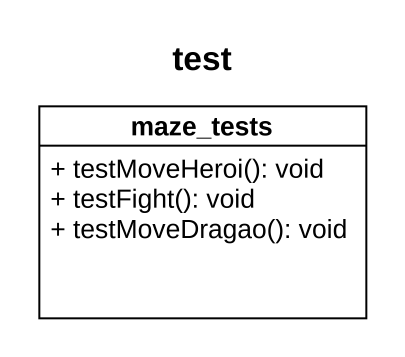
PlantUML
@startuml
title test
hide circle
hide empty members
skinparam classAttributeIconSize 0
class maze_tests {
  + testMoveHeroi(): void
  + testFight(): void
  + testMoveDragao(): void
}
@enduml
